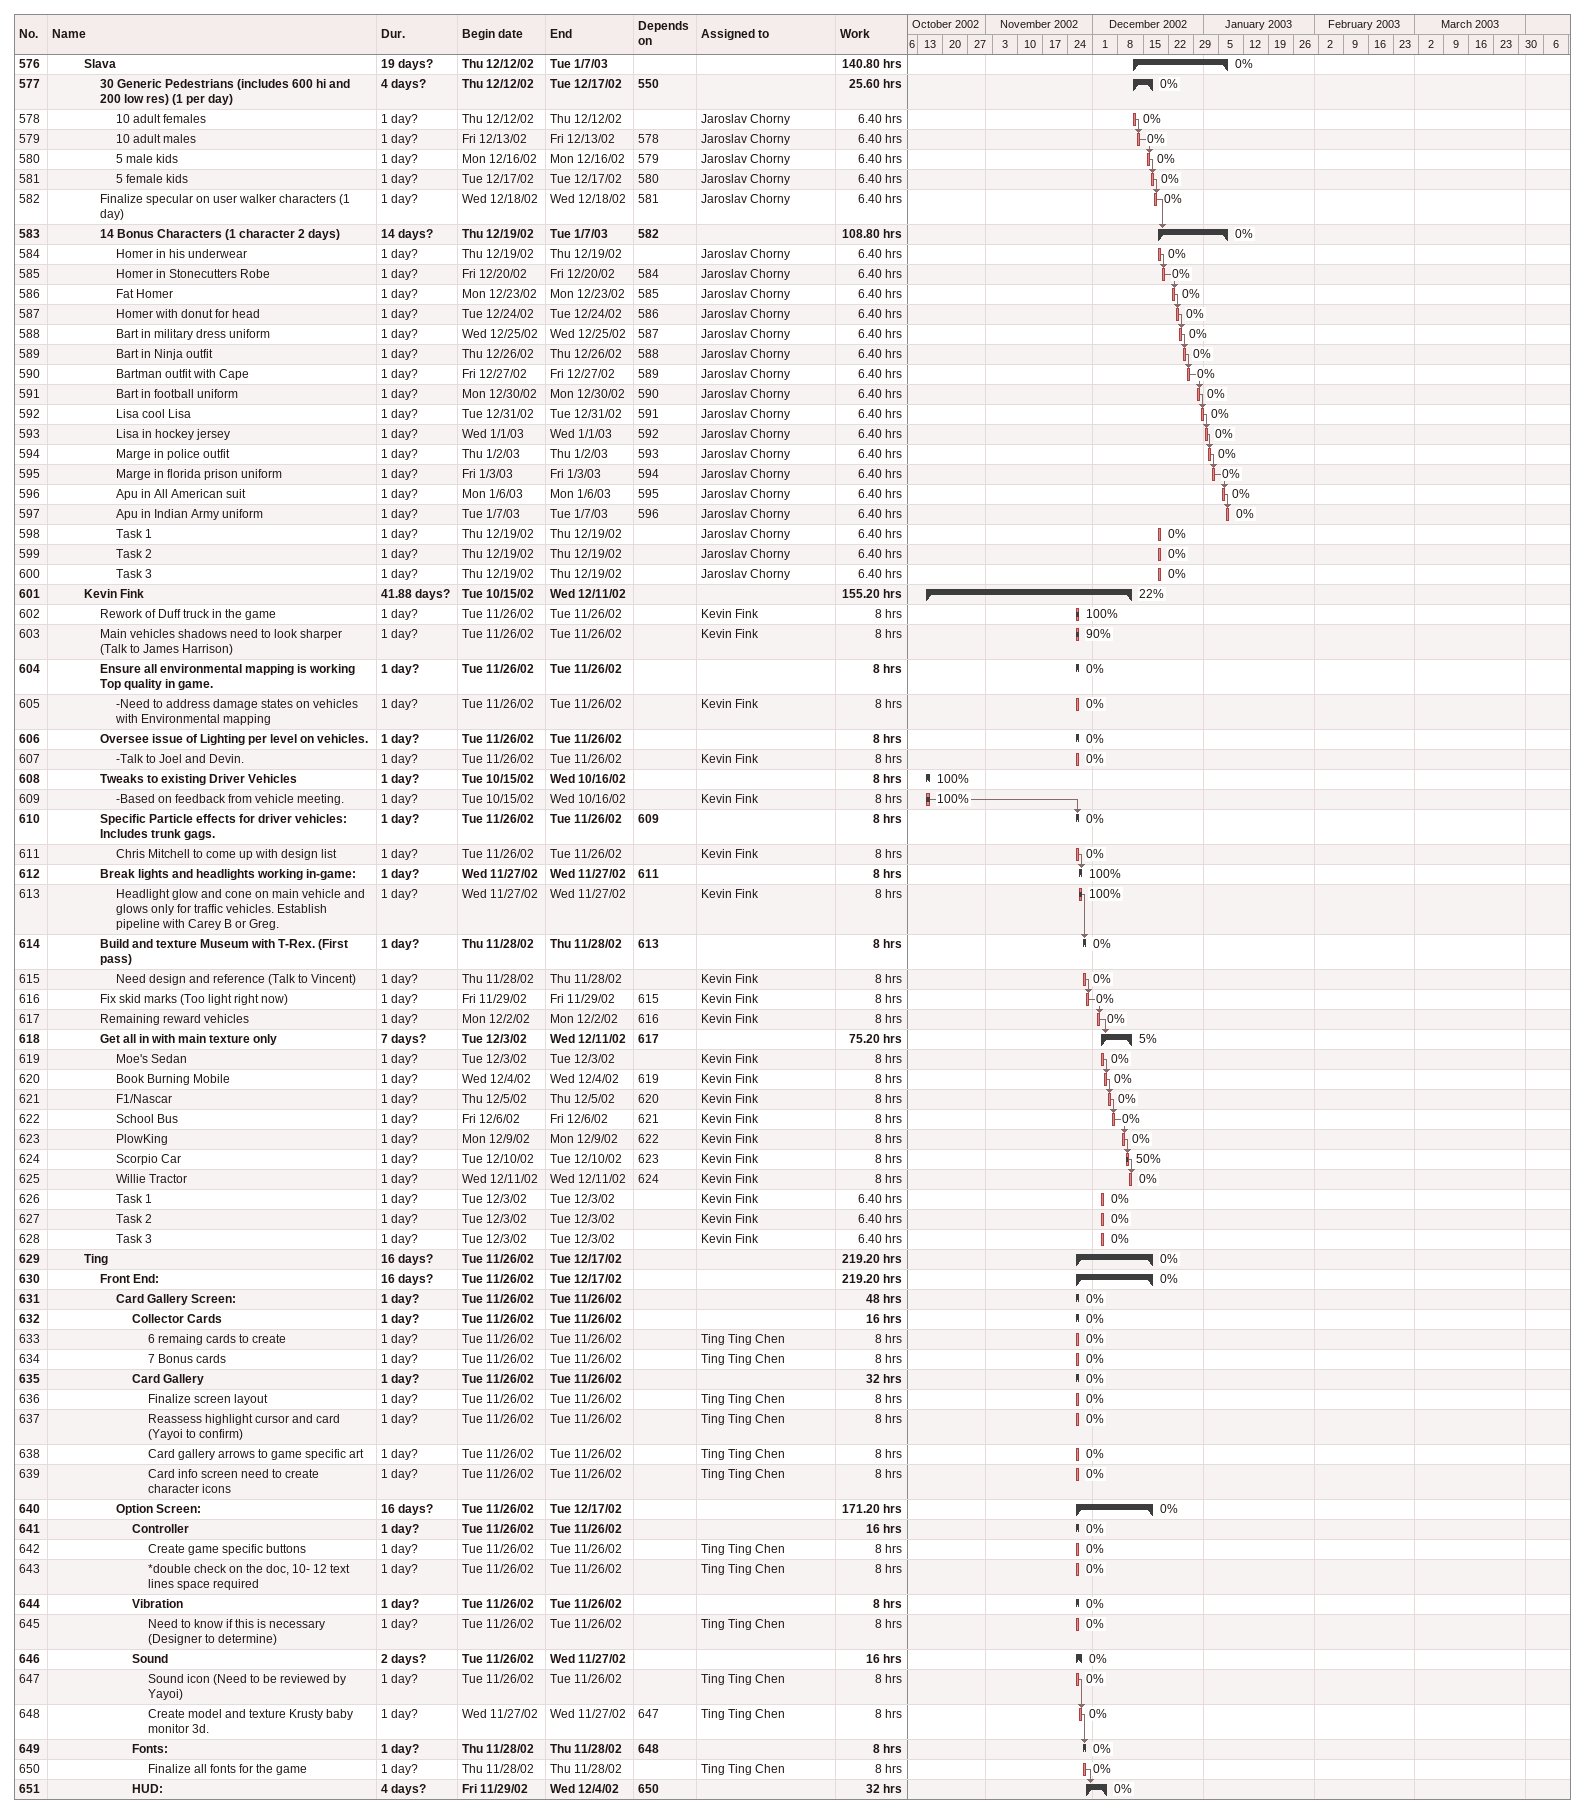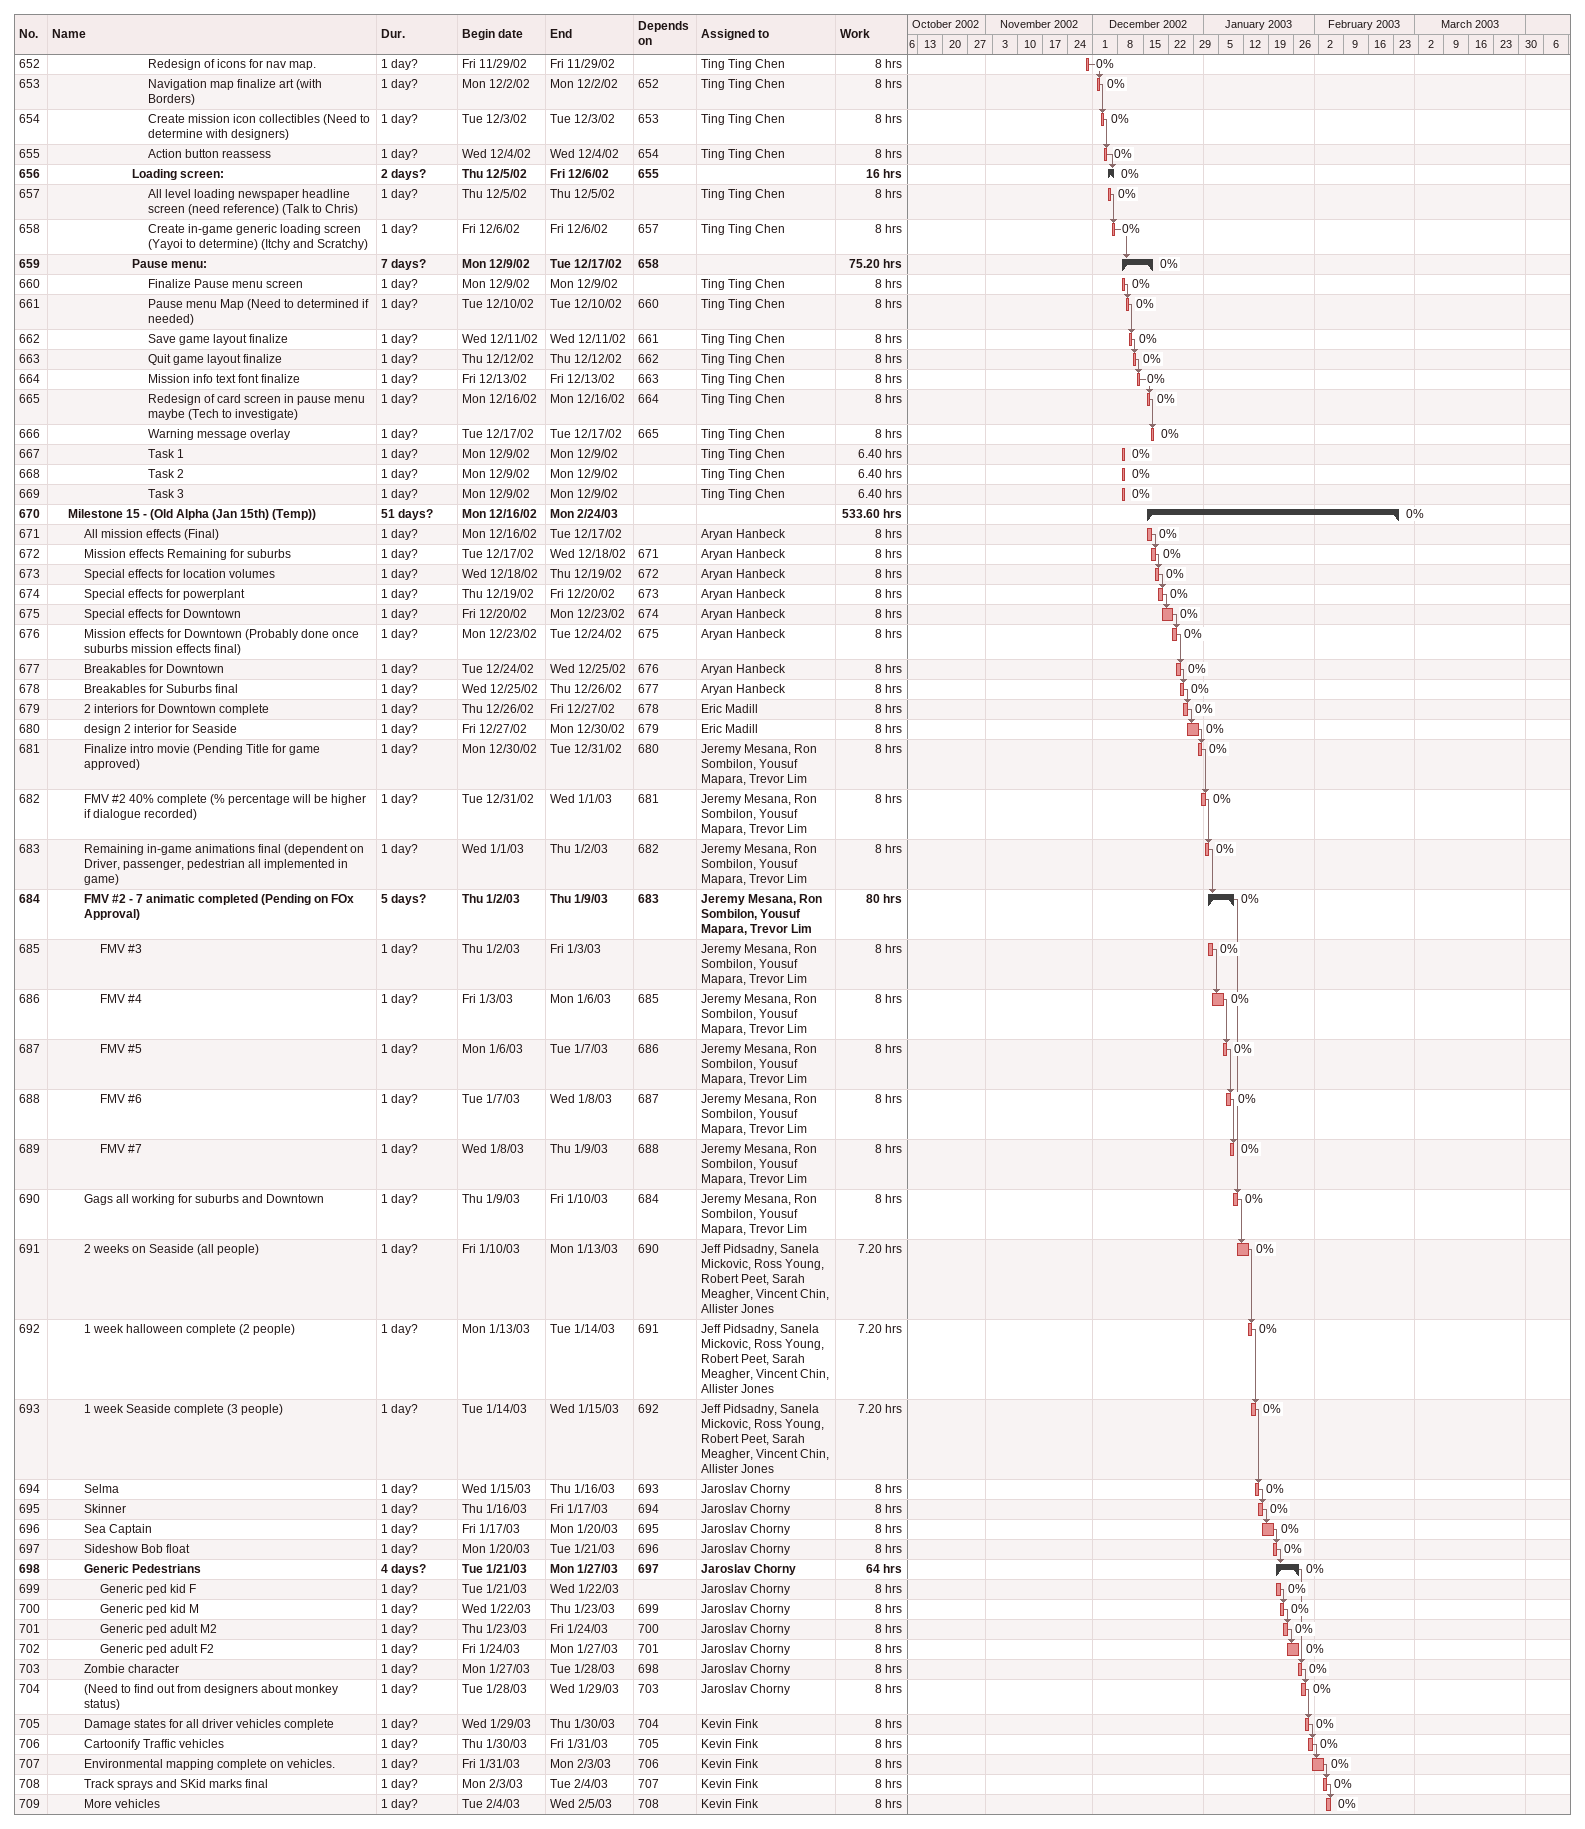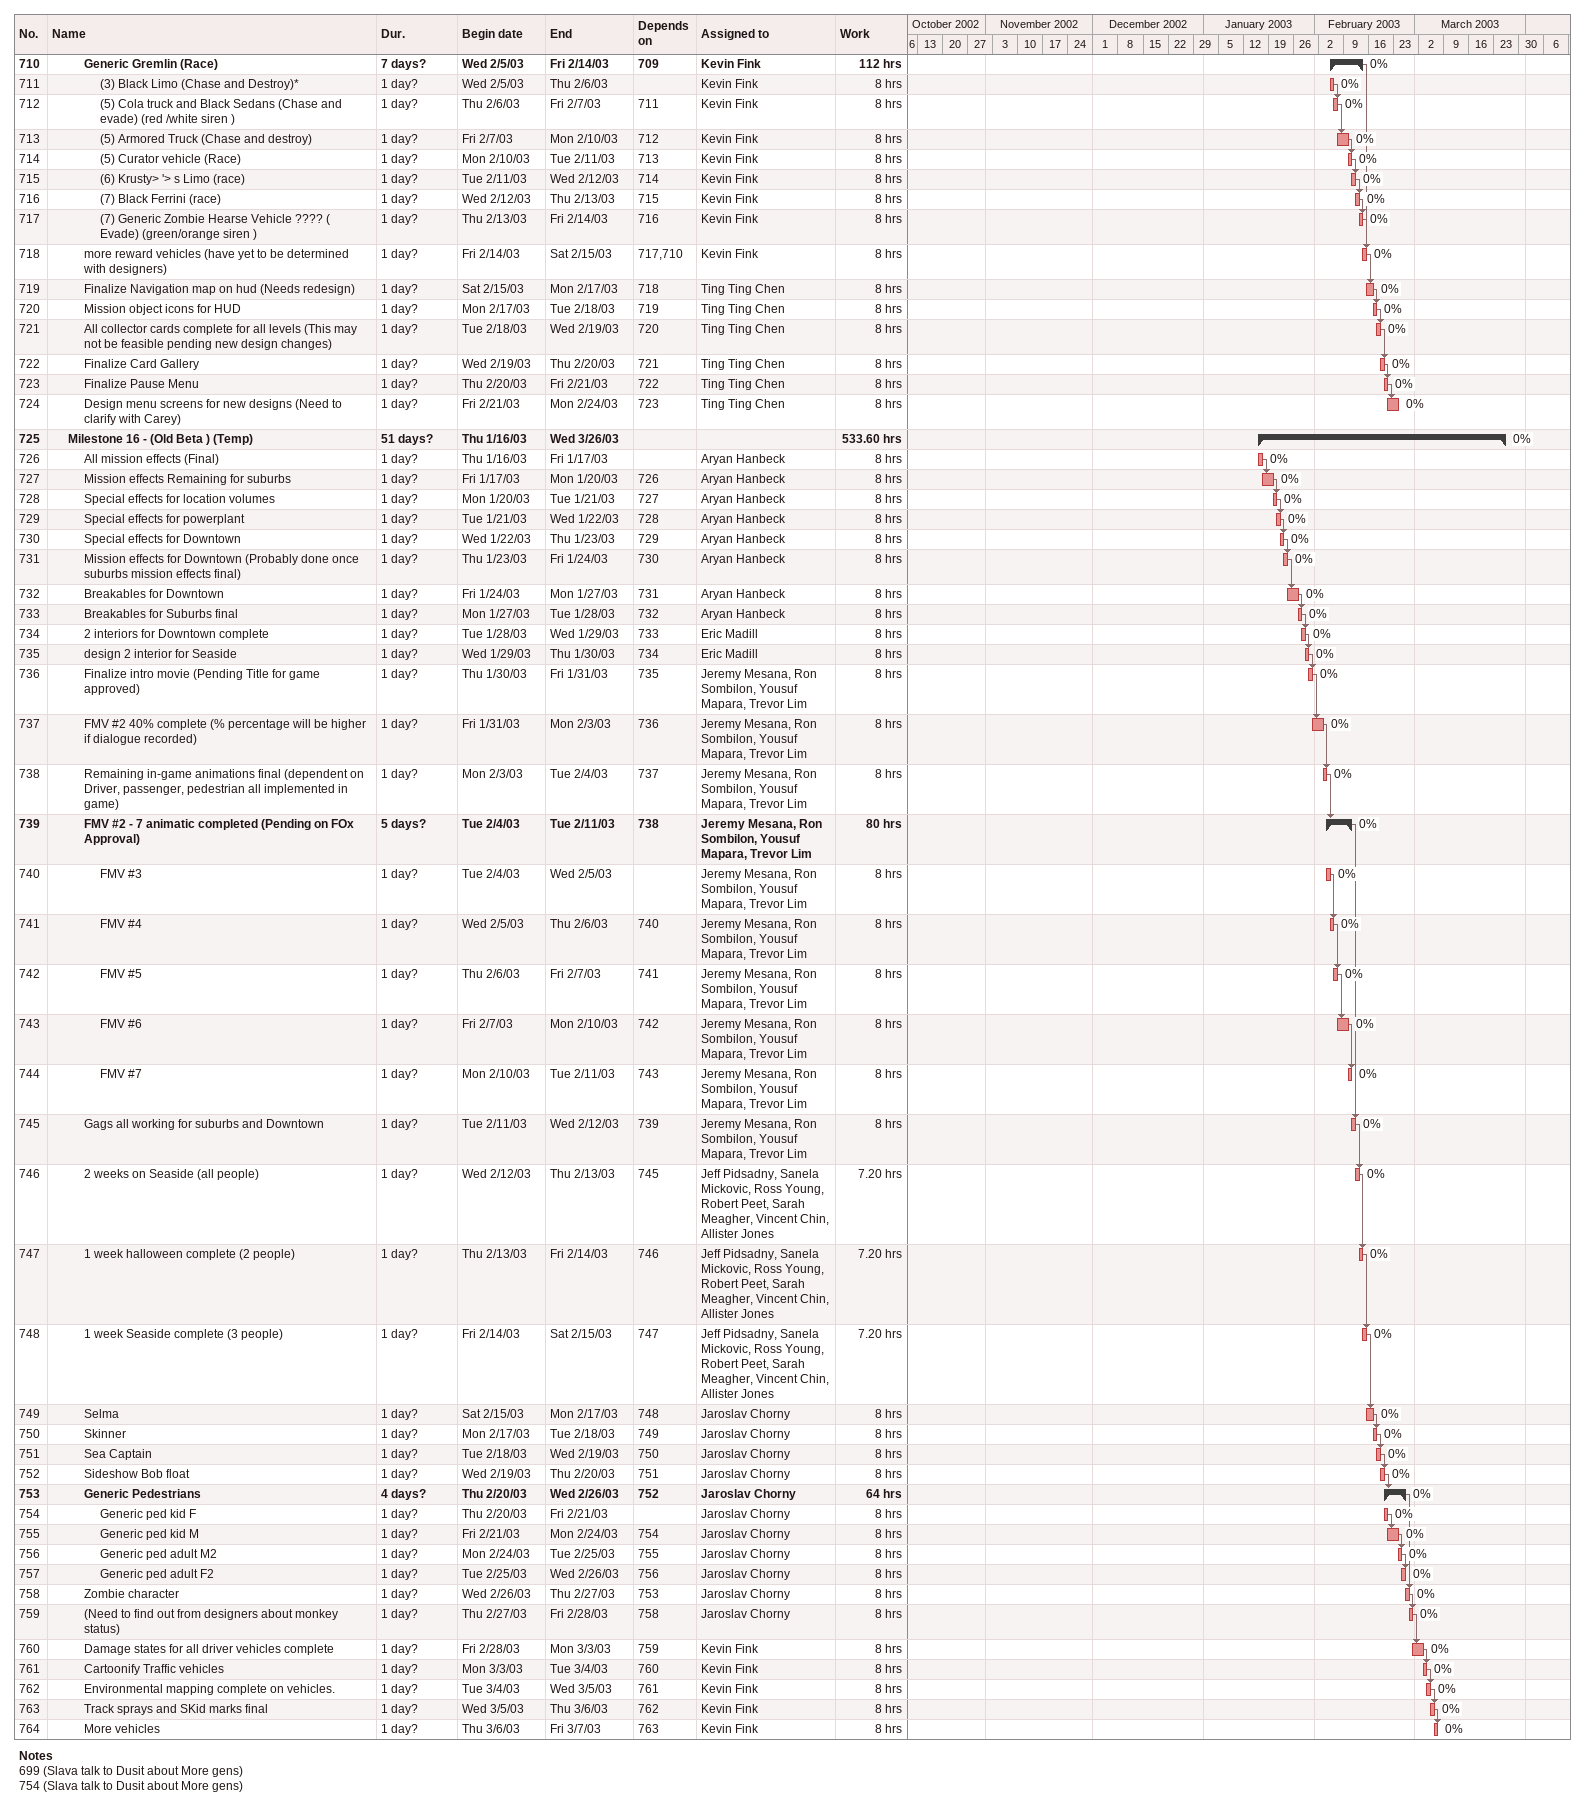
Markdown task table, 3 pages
| ID | Level | Task | Duration | Start | Finish | Predecessors | Resources | % complete | Work (h) |
|---|---|---|---|---|---|---|---|---|---|
| 576 | 3 | **Slava** | 19d? | 2002-12-12 | 2003-01-07 |  |  | 0 | 140.80 |
| 577 | 4 | **30 Generic Pedestrians (includes 600 hi and 200 low res) (1 per day)** | 4d? | 2002-12-12 | 2002-12-17 | 550 |  | 0 | 25.60 |
| 578 | 5 | 10 adult females | 1d? | 2002-12-12 | 2002-12-12 |  | Jaroslav Chorny | 0 | 6.40 |
| 579 | 5 | 10 adult males | 1d? | 2002-12-13 | 2002-12-13 | 578 | Jaroslav Chorny | 0 | 6.40 |
| 580 | 5 | 5 male kids | 1d? | 2002-12-16 | 2002-12-16 | 579 | Jaroslav Chorny | 0 | 6.40 |
| 581 | 5 | 5 female kids | 1d? | 2002-12-17 | 2002-12-17 | 580 | Jaroslav Chorny | 0 | 6.40 |
| 582 | 4 | Finalize specular on user walker characters (1 day) | 1d? | 2002-12-18 | 2002-12-18 | 581 | Jaroslav Chorny | 0 | 6.40 |
| 583 | 4 | **14 Bonus Characters (1 character 2 days)** | 14d? | 2002-12-19 | 2003-01-07 | 582 |  | 0 | 108.80 |
| 584 | 5 | Homer in his underwear | 1d? | 2002-12-19 | 2002-12-19 |  | Jaroslav Chorny | 0 | 6.40 |
| 585 | 5 | Homer in Stonecutters Robe | 1d? | 2002-12-20 | 2002-12-20 | 584 | Jaroslav Chorny | 0 | 6.40 |
| 586 | 5 | Fat Homer | 1d? | 2002-12-23 | 2002-12-23 | 585 | Jaroslav Chorny | 0 | 6.40 |
| 587 | 5 | Homer with donut for head | 1d? | 2002-12-24 | 2002-12-24 | 586 | Jaroslav Chorny | 0 | 6.40 |
| 588 | 5 | Bart in military dress uniform | 1d? | 2002-12-25 | 2002-12-25 | 587 | Jaroslav Chorny | 0 | 6.40 |
| 589 | 5 | Bart in Ninja outfit | 1d? | 2002-12-26 | 2002-12-26 | 588 | Jaroslav Chorny | 0 | 6.40 |
| 590 | 5 | Bartman outfit with Cape | 1d? | 2002-12-27 | 2002-12-27 | 589 | Jaroslav Chorny | 0 | 6.40 |
| 591 | 5 | Bart in football uniform | 1d? | 2002-12-30 | 2002-12-30 | 590 | Jaroslav Chorny | 0 | 6.40 |
| 592 | 5 | Lisa cool Lisa | 1d? | 2002-12-31 | 2002-12-31 | 591 | Jaroslav Chorny | 0 | 6.40 |
| 593 | 5 | Lisa in hockey jersey | 1d? | 2003-01-01 | 2003-01-01 | 592 | Jaroslav Chorny | 0 | 6.40 |
| 594 | 5 | Marge in police outfit | 1d? | 2003-01-02 | 2003-01-02 | 593 | Jaroslav Chorny | 0 | 6.40 |
| 595 | 5 | Marge in florida prison uniform | 1d? | 2003-01-03 | 2003-01-03 | 594 | Jaroslav Chorny | 0 | 6.40 |
| 596 | 5 | Apu in All American suit | 1d? | 2003-01-06 | 2003-01-06 | 595 | Jaroslav Chorny | 0 | 6.40 |
| 597 | 5 | Apu in Indian Army uniform | 1d? | 2003-01-07 | 2003-01-07 | 596 | Jaroslav Chorny | 0 | 6.40 |
| 598 | 5 | Task 1 | 1d? | 2002-12-19 | 2002-12-19 |  | Jaroslav Chorny | 0 | 6.40 |
| 599 | 5 | Task 2 | 1d? | 2002-12-19 | 2002-12-19 |  | Jaroslav Chorny | 0 | 6.40 |
| 600 | 5 | Task 3 | 1d? | 2002-12-19 | 2002-12-19 |  | Jaroslav Chorny | 0 | 6.40 |
| 601 | 3 | **Kevin Fink** | 41.88d? | 2002-10-15 | 2002-12-11 |  |  | 22 | 155.20 |
| 602 | 4 | Rework of Duff truck in the game | 1d? | 2002-11-26 | 2002-11-26 |  | Kevin Fink | 100 | 8 |
| 603 | 4 | Main vehicles shadows need to look sharper (Talk to James Harrison) | 1d? | 2002-11-26 | 2002-11-26 |  | Kevin Fink | 90 | 8 |
| 604 | 4 | **Ensure all environmental mapping is working Top quality in game.** | 1d? | 2002-11-26 | 2002-11-26 |  |  | 0 | 8 |
| 605 | 5 | -Need to address damage states on vehicles with Environmental mapping | 1d? | 2002-11-26 | 2002-11-26 |  | Kevin Fink | 0 | 8 |
| 606 | 4 | **Oversee issue of Lighting per level on vehicles.** | 1d? | 2002-11-26 | 2002-11-26 |  |  | 0 | 8 |
| 607 | 5 | -Talk to Joel and Devin. | 1d? | 2002-11-26 | 2002-11-26 |  | Kevin Fink | 0 | 8 |
| 608 | 4 | **Tweaks to existing Driver Vehicles** | 1d? | 2002-10-15 | 2002-10-16 |  |  | 100 | 8 |
| 609 | 5 | -Based on feedback from vehicle meeting. | 1d? | 2002-10-15 | 2002-10-16 |  | Kevin Fink | 100 | 8 |
| 610 | 4 | **Specific Particle effects for driver vehicles: Includes trunk gags.** | 1d? | 2002-11-26 | 2002-11-26 | 609 |  | 0 | 8 |
| 611 | 5 | Chris Mitchell to come up with design list | 1d? | 2002-11-26 | 2002-11-26 |  | Kevin Fink | 0 | 8 |
| 612 | 4 | **Break lights and headlights working in-game:** | 1d? | 2002-11-27 | 2002-11-27 | 611 |  | 100 | 8 |
| 613 | 5 | Headlight glow and cone on main vehicle and glows only for traffic vehicles. Establish pipeline with Carey B or Greg. | 1d? | 2002-11-27 | 2002-11-27 |  | Kevin Fink | 100 | 8 |
| 614 | 4 | **Build and texture Museum with T-Rex. (First pass)** | 1d? | 2002-11-28 | 2002-11-28 | 613 |  | 0 | 8 |
| 615 | 5 | Need design and reference (Talk to Vincent) | 1d? | 2002-11-28 | 2002-11-28 |  | Kevin Fink | 0 | 8 |
| 616 | 4 | Fix skid marks (Too light right now) | 1d? | 2002-11-29 | 2002-11-29 | 615 | Kevin Fink | 0 | 8 |
| 617 | 4 | Remaining reward vehicles | 1d? | 2002-12-02 | 2002-12-02 | 616 | Kevin Fink | 0 | 8 |
| 618 | 4 | **Get all in with main texture only** | 7d? | 2002-12-03 | 2002-12-11 | 617 |  | 5 | 75.20 |
| 619 | 5 | Moe's Sedan | 1d? | 2002-12-03 | 2002-12-03 |  | Kevin Fink | 0 | 8 |
| 620 | 5 | Book Burning Mobile | 1d? | 2002-12-04 | 2002-12-04 | 619 | Kevin Fink | 0 | 8 |
| 621 | 5 | F1/Nascar | 1d? | 2002-12-05 | 2002-12-05 | 620 | Kevin Fink | 0 | 8 |
| 622 | 5 | School Bus | 1d? | 2002-12-06 | 2002-12-06 | 621 | Kevin Fink | 0 | 8 |
| 623 | 5 | PlowKing | 1d? | 2002-12-09 | 2002-12-09 | 622 | Kevin Fink | 0 | 8 |
| 624 | 5 | Scorpio Car | 1d? | 2002-12-10 | 2002-12-10 | 623 | Kevin Fink | 50 | 8 |
| 625 | 5 | Willie Tractor | 1d? | 2002-12-11 | 2002-12-11 | 624 | Kevin Fink | 0 | 8 |
| 626 | 5 | Task 1 | 1d? | 2002-12-03 | 2002-12-03 |  | Kevin Fink | 0 | 6.40 |
| 627 | 5 | Task 2 | 1d? | 2002-12-03 | 2002-12-03 |  | Kevin Fink | 0 | 6.40 |
| 628 | 5 | Task 3 | 1d? | 2002-12-03 | 2002-12-03 |  | Kevin Fink | 0 | 6.40 |
| 629 | 3 | **Ting** | 16d? | 2002-11-26 | 2002-12-17 |  |  | 0 | 219.20 |
| 630 | 4 | **Front End:** | 16d? | 2002-11-26 | 2002-12-17 |  |  | 0 | 219.20 |
| 631 | 5 | **Card Gallery Screen:** | 1d? | 2002-11-26 | 2002-11-26 |  |  | 0 | 48 |
| 632 | 6 | **Collector Cards** | 1d? | 2002-11-26 | 2002-11-26 |  |  | 0 | 16 |
| 633 | 7 | 6 remaing cards to create | 1d? | 2002-11-26 | 2002-11-26 |  | Ting Ting Chen | 0 | 8 |
| 634 | 7 | 7 Bonus cards | 1d? | 2002-11-26 | 2002-11-26 |  | Ting Ting Chen | 0 | 8 |
| 635 | 6 | **Card Gallery** | 1d? | 2002-11-26 | 2002-11-26 |  |  | 0 | 32 |
| 636 | 7 | Finalize screen layout | 1d? | 2002-11-26 | 2002-11-26 |  | Ting Ting Chen | 0 | 8 |
| 637 | 7 | Reassess highlight cursor and card (Yayoi to confirm) | 1d? | 2002-11-26 | 2002-11-26 |  | Ting Ting Chen | 0 | 8 |
| 638 | 7 | Card gallery arrows to game specific art | 1d? | 2002-11-26 | 2002-11-26 |  | Ting Ting Chen | 0 | 8 |
| 639 | 7 | Card info screen need to create character icons | 1d? | 2002-11-26 | 2002-11-26 |  | Ting Ting Chen | 0 | 8 |
| 640 | 5 | **Option Screen:** | 16d? | 2002-11-26 | 2002-12-17 |  |  | 0 | 171.20 |
| 641 | 6 | **Controller** | 1d? | 2002-11-26 | 2002-11-26 |  |  | 0 | 16 |
| 642 | 7 | Create game specific buttons | 1d? | 2002-11-26 | 2002-11-26 |  | Ting Ting Chen | 0 | 8 |
| 643 | 7 | *double check on the doc, 10- 12 text lines space required | 1d? | 2002-11-26 | 2002-11-26 |  | Ting Ting Chen | 0 | 8 |
| 644 | 6 | **Vibration** | 1d? | 2002-11-26 | 2002-11-26 |  |  | 0 | 8 |
| 645 | 7 | Need to know if this is necessary (Designer to determine) | 1d? | 2002-11-26 | 2002-11-26 |  | Ting Ting Chen | 0 | 8 |
| 646 | 6 | **Sound** | 2d? | 2002-11-26 | 2002-11-27 |  |  | 0 | 16 |
| 647 | 7 | Sound icon (Need to be reviewed by Yayoi) | 1d? | 2002-11-26 | 2002-11-26 |  | Ting Ting Chen | 0 | 8 |
| 648 | 7 | Create model and texture Krusty baby monitor 3d. | 1d? | 2002-11-27 | 2002-11-27 | 647 | Ting Ting Chen | 0 | 8 |
| 649 | 6 | **Fonts:** | 1d? | 2002-11-28 | 2002-11-28 | 648 |  | 0 | 8 |
| 650 | 7 | Finalize all fonts for the game | 1d? | 2002-11-28 | 2002-11-28 |  | Ting Ting Chen | 0 | 8 |
| 651 | 6 | **HUD:** | 4d? | 2002-11-29 | 2002-12-04 | 650 |  | 0 | 32 |
| 652 | 7 | Redesign of icons for nav map. | 1d? | 2002-11-29 | 2002-11-29 |  | Ting Ting Chen | 0 | 8 |
| 653 | 7 | Navigation map finalize art (with Borders) | 1d? | 2002-12-02 | 2002-12-02 | 652 | Ting Ting Chen | 0 | 8 |
| 654 | 7 | Create mission icon collectibles (Need to determine with designers) | 1d? | 2002-12-03 | 2002-12-03 | 653 | Ting Ting Chen | 0 | 8 |
| 655 | 7 | Action button reassess | 1d? | 2002-12-04 | 2002-12-04 | 654 | Ting Ting Chen | 0 | 8 |
| 656 | 6 | **Loading screen:** | 2d? | 2002-12-05 | 2002-12-06 | 655 |  | 0 | 16 |
| 657 | 7 | All level loading newspaper headline screen (need reference) (Talk to Chris) | 1d? | 2002-12-05 | 2002-12-05 |  | Ting Ting Chen | 0 | 8 |
| 658 | 7 | Create in-game generic loading screen (Yayoi to determine) (Itchy and Scratchy) | 1d? | 2002-12-06 | 2002-12-06 | 657 | Ting Ting Chen | 0 | 8 |
| 659 | 6 | **Pause menu:** | 7d? | 2002-12-09 | 2002-12-17 | 658 |  | 0 | 75.20 |
| 660 | 7 | Finalize Pause menu screen | 1d? | 2002-12-09 | 2002-12-09 |  | Ting Ting Chen | 0 | 8 |
| 661 | 7 | Pause menu Map (Need to determined if needed) | 1d? | 2002-12-10 | 2002-12-10 | 660 | Ting Ting Chen | 0 | 8 |
| 662 | 7 | Save game layout finalize | 1d? | 2002-12-11 | 2002-12-11 | 661 | Ting Ting Chen | 0 | 8 |
| 663 | 7 | Quit game layout finalize | 1d? | 2002-12-12 | 2002-12-12 | 662 | Ting Ting Chen | 0 | 8 |
| 664 | 7 | Mission info text font finalize | 1d? | 2002-12-13 | 2002-12-13 | 663 | Ting Ting Chen | 0 | 8 |
| 665 | 7 | Redesign of card screen in pause menu maybe (Tech to investigate) | 1d? | 2002-12-16 | 2002-12-16 | 664 | Ting Ting Chen | 0 | 8 |
| 666 | 7 | Warning message overlay | 1d? | 2002-12-17 | 2002-12-17 | 665 | Ting Ting Chen | 0 | 8 |
| 667 | 7 | Task 1 | 1d? | 2002-12-09 | 2002-12-09 |  | Ting Ting Chen | 0 | 6.40 |
| 668 | 7 | Task 2 | 1d? | 2002-12-09 | 2002-12-09 |  | Ting Ting Chen | 0 | 6.40 |
| 669 | 7 | Task 3 | 1d? | 2002-12-09 | 2002-12-09 |  | Ting Ting Chen | 0 | 6.40 |
| 670 | 2 | **Milestone 15 - (Old Alpha (Jan 15th) (Temp))** | 51d? | 2002-12-16 | 2003-02-24 |  |  | 0 | 533.60 |
| 671 | 3 | All mission effects (Final) | 1d? | 2002-12-16 | 2002-12-17 |  | Aryan Hanbeck | 0 | 8 |
| 672 | 3 | Mission effects Remaining for suburbs | 1d? | 2002-12-17 | 2002-12-18 | 671 | Aryan Hanbeck | 0 | 8 |
| 673 | 3 | Special effects for location volumes | 1d? | 2002-12-18 | 2002-12-19 | 672 | Aryan Hanbeck | 0 | 8 |
| 674 | 3 | Special effects for powerplant | 1d? | 2002-12-19 | 2002-12-20 | 673 | Aryan Hanbeck | 0 | 8 |
| 675 | 3 | Special effects for Downtown | 1d? | 2002-12-20 | 2002-12-23 | 674 | Aryan Hanbeck | 0 | 8 |
| 676 | 3 | Mission effects for Downtown (Probably done once suburbs mission effects final) | 1d? | 2002-12-23 | 2002-12-24 | 675 | Aryan Hanbeck | 0 | 8 |
| 677 | 3 | Breakables for Downtown | 1d? | 2002-12-24 | 2002-12-25 | 676 | Aryan Hanbeck | 0 | 8 |
| 678 | 3 | Breakables for Suburbs final | 1d? | 2002-12-25 | 2002-12-26 | 677 | Aryan Hanbeck | 0 | 8 |
| 679 | 3 | 2 interiors for Downtown complete | 1d? | 2002-12-26 | 2002-12-27 | 678 | Eric Madill | 0 | 8 |
| 680 | 3 | design 2 interior for Seaside | 1d? | 2002-12-27 | 2002-12-30 | 679 | Eric Madill | 0 | 8 |
| 681 | 3 | Finalize intro movie (Pending Title for game approved) | 1d? | 2002-12-30 | 2002-12-31 | 680 | Jeremy Mesana, Ron Sombilon, Yousuf Mapara, Trevor Lim | 0 | 8 |
| 682 | 3 | FMV #2 40% complete (% percentage will be higher if dialogue recorded) | 1d? | 2002-12-31 | 2003-01-01 | 681 | Jeremy Mesana, Ron Sombilon, Yousuf Mapara, Trevor Lim | 0 | 8 |
| 683 | 3 | Remaining in-game animations final (dependent on Driver, passenger, pedestrian all implemented in game) | 1d? | 2003-01-01 | 2003-01-02 | 682 | Jeremy Mesana, Ron Sombilon, Yousuf Mapara, Trevor Lim | 0 | 8 |
| 684 | 3 | **FMV #2 - 7 animatic completed (Pending on FOx Approval)** | 5d? | 2003-01-02 | 2003-01-09 | 683 | Jeremy Mesana, Ron Sombilon, Yousuf Mapara, Trevor Lim | 0 | 80 |
| 685 | 4 | FMV #3 | 1d? | 2003-01-02 | 2003-01-03 |  | Jeremy Mesana, Ron Sombilon, Yousuf Mapara, Trevor Lim | 0 | 8 |
| 686 | 4 | FMV #4 | 1d? | 2003-01-03 | 2003-01-06 | 685 | Jeremy Mesana, Ron Sombilon, Yousuf Mapara, Trevor Lim | 0 | 8 |
| 687 | 4 | FMV #5 | 1d? | 2003-01-06 | 2003-01-07 | 686 | Jeremy Mesana, Ron Sombilon, Yousuf Mapara, Trevor Lim | 0 | 8 |
| 688 | 4 | FMV #6 | 1d? | 2003-01-07 | 2003-01-08 | 687 | Jeremy Mesana, Ron Sombilon, Yousuf Mapara, Trevor Lim | 0 | 8 |
| 689 | 4 | FMV #7 | 1d? | 2003-01-08 | 2003-01-09 | 688 | Jeremy Mesana, Ron Sombilon, Yousuf Mapara, Trevor Lim | 0 | 8 |
| 690 | 3 | Gags all working for suburbs and Downtown | 1d? | 2003-01-09 | 2003-01-10 | 684 | Jeremy Mesana, Ron Sombilon, Yousuf Mapara, Trevor Lim | 0 | 8 |
| 691 | 3 | 2 weeks on Seaside (all people) | 1d? | 2003-01-10 | 2003-01-13 | 690 | Jeff Pidsadny, Sanela Mickovic, Ross Young, Robert Peet, Sarah Meagher, Vincent Chin, Allister Jones | 0 | 7.20 |
| 692 | 3 | 1 week halloween complete (2 people) | 1d? | 2003-01-13 | 2003-01-14 | 691 | Jeff Pidsadny, Sanela Mickovic, Ross Young, Robert Peet, Sarah Meagher, Vincent Chin, Allister Jones | 0 | 7.20 |
| 693 | 3 | 1 week Seaside complete (3 people) | 1d? | 2003-01-14 | 2003-01-15 | 692 | Jeff Pidsadny, Sanela Mickovic, Ross Young, Robert Peet, Sarah Meagher, Vincent Chin, Allister Jones | 0 | 7.20 |
| 694 | 3 | Selma | 1d? | 2003-01-15 | 2003-01-16 | 693 | Jaroslav Chorny | 0 | 8 |
| 695 | 3 | Skinner | 1d? | 2003-01-16 | 2003-01-17 | 694 | Jaroslav Chorny | 0 | 8 |
| 696 | 3 | Sea Captain | 1d? | 2003-01-17 | 2003-01-20 | 695 | Jaroslav Chorny | 0 | 8 |
| 697 | 3 | Sideshow Bob float | 1d? | 2003-01-20 | 2003-01-21 | 696 | Jaroslav Chorny | 0 | 8 |
| 698 | 3 | **Generic Pedestrians** | 4d? | 2003-01-21 | 2003-01-27 | 697 | Jaroslav Chorny | 0 | 64 |
| 699 | 4 | Generic ped kid F | 1d? | 2003-01-21 | 2003-01-22 |  | Jaroslav Chorny | 0 | 8 |
| 700 | 4 | Generic ped kid M | 1d? | 2003-01-22 | 2003-01-23 | 699 | Jaroslav Chorny | 0 | 8 |
| 701 | 4 | Generic ped adult M2 | 1d? | 2003-01-23 | 2003-01-24 | 700 | Jaroslav Chorny | 0 | 8 |
| 702 | 4 | Generic ped adult F2 | 1d? | 2003-01-24 | 2003-01-27 | 701 | Jaroslav Chorny | 0 | 8 |
| 703 | 3 | Zombie character | 1d? | 2003-01-27 | 2003-01-28 | 698 | Jaroslav Chorny | 0 | 8 |
| 704 | 3 | (Need to find out from designers about monkey status) | 1d? | 2003-01-28 | 2003-01-29 | 703 | Jaroslav Chorny | 0 | 8 |
| 705 | 3 | Damage states for all driver vehicles complete | 1d? | 2003-01-29 | 2003-01-30 | 704 | Kevin Fink | 0 | 8 |
| 706 | 3 | Cartoonify Traffic vehicles | 1d? | 2003-01-30 | 2003-01-31 | 705 | Kevin Fink | 0 | 8 |
| 707 | 3 | Environmental mapping complete on vehicles. | 1d? | 2003-01-31 | 2003-02-03 | 706 | Kevin Fink | 0 | 8 |
| 708 | 3 | Track sprays and SKid marks final | 1d? | 2003-02-03 | 2003-02-04 | 707 | Kevin Fink | 0 | 8 |
| 709 | 3 | More vehicles | 1d? | 2003-02-04 | 2003-02-05 | 708 | Kevin Fink | 0 | 8 |
| 710 | 3 | **Generic Gremlin (Race)** | 7d? | 2003-02-05 | 2003-02-14 | 709 | Kevin Fink | 0 | 112 |
| 711 | 4 | (3) Black Limo (Chase and Destroy)* | 1d? | 2003-02-05 | 2003-02-06 |  | Kevin Fink | 0 | 8 |
| 712 | 4 | (5) Cola truck and Black Sedans (Chase and evade) (red /white siren ) | 1d? | 2003-02-06 | 2003-02-07 | 711 | Kevin Fink | 0 | 8 |
| 713 | 4 | (5) Armored Truck (Chase and destroy) | 1d? | 2003-02-07 | 2003-02-10 | 712 | Kevin Fink | 0 | 8 |
| 714 | 4 | (5) Curator vehicle (Race) | 1d? | 2003-02-10 | 2003-02-11 | 713 | Kevin Fink | 0 | 8 |
| 715 | 4 | (6) Krusty> '> s Limo (race) | 1d? | 2003-02-11 | 2003-02-12 | 714 | Kevin Fink | 0 | 8 |
| 716 | 4 | (7) Black Ferrini (race) | 1d? | 2003-02-12 | 2003-02-13 | 715 | Kevin Fink | 0 | 8 |
| 717 | 4 | (7) Generic Zombie Hearse Vehicle ???? ( Evade) (green/orange siren ) | 1d? | 2003-02-13 | 2003-02-14 | 716 | Kevin Fink | 0 | 8 |
| 718 | 3 | more reward vehicles (have yet to be determined with designers) | 1d? | 2003-02-14 | 2003-02-15 | 717, 710 | Kevin Fink | 0 | 8 |
| 719 | 3 | Finalize Navigation map on hud (Needs redesign) | 1d? | 2003-02-15 | 2003-02-17 | 718 | Ting Ting Chen | 0 | 8 |
| 720 | 3 | Mission object icons for HUD | 1d? | 2003-02-17 | 2003-02-18 | 719 | Ting Ting Chen | 0 | 8 |
| 721 | 3 | All collector cards complete for all levels (This may not be feasible pending new design changes) | 1d? | 2003-02-18 | 2003-02-19 | 720 | Ting Ting Chen | 0 | 8 |
| 722 | 3 | Finalize Card Gallery | 1d? | 2003-02-19 | 2003-02-20 | 721 | Ting Ting Chen | 0 | 8 |
| 723 | 3 | Finalize Pause Menu | 1d? | 2003-02-20 | 2003-02-21 | 722 | Ting Ting Chen | 0 | 8 |
| 724 | 3 | Design menu screens for new designs (Need to clarify with Carey) | 1d? | 2003-02-21 | 2003-02-24 | 723 | Ting Ting Chen | 0 | 8 |
| 725 | 2 | **Milestone 16 - (Old Beta ) (Temp)** | 51d? | 2003-01-16 | 2003-03-26 |  |  | 0 | 533.60 |
| 726 | 3 | All mission effects (Final) | 1d? | 2003-01-16 | 2003-01-17 |  | Aryan Hanbeck | 0 | 8 |
| 727 | 3 | Mission effects Remaining for suburbs | 1d? | 2003-01-17 | 2003-01-20 | 726 | Aryan Hanbeck | 0 | 8 |
| 728 | 3 | Special effects for location volumes | 1d? | 2003-01-20 | 2003-01-21 | 727 | Aryan Hanbeck | 0 | 8 |
| 729 | 3 | Special effects for powerplant | 1d? | 2003-01-21 | 2003-01-22 | 728 | Aryan Hanbeck | 0 | 8 |
| 730 | 3 | Special effects for Downtown | 1d? | 2003-01-22 | 2003-01-23 | 729 | Aryan Hanbeck | 0 | 8 |
| 731 | 3 | Mission effects for Downtown (Probably done once suburbs mission effects final) | 1d? | 2003-01-23 | 2003-01-24 | 730 | Aryan Hanbeck | 0 | 8 |
| 732 | 3 | Breakables for Downtown | 1d? | 2003-01-24 | 2003-01-27 | 731 | Aryan Hanbeck | 0 | 8 |
| 733 | 3 | Breakables for Suburbs final | 1d? | 2003-01-27 | 2003-01-28 | 732 | Aryan Hanbeck | 0 | 8 |
| 734 | 3 | 2 interiors for Downtown complete | 1d? | 2003-01-28 | 2003-01-29 | 733 | Eric Madill | 0 | 8 |
| 735 | 3 | design 2 interior for Seaside | 1d? | 2003-01-29 | 2003-01-30 | 734 | Eric Madill | 0 | 8 |
| 736 | 3 | Finalize intro movie (Pending Title for game approved) | 1d? | 2003-01-30 | 2003-01-31 | 735 | Jeremy Mesana, Ron Sombilon, Yousuf Mapara, Trevor Lim | 0 | 8 |
| 737 | 3 | FMV #2 40% complete (% percentage will be higher if dialogue recorded) | 1d? | 2003-01-31 | 2003-02-03 | 736 | Jeremy Mesana, Ron Sombilon, Yousuf Mapara, Trevor Lim | 0 | 8 |
| 738 | 3 | Remaining in-game animations final (dependent on Driver, passenger, pedestrian all implemented in game) | 1d? | 2003-02-03 | 2003-02-04 | 737 | Jeremy Mesana, Ron Sombilon, Yousuf Mapara, Trevor Lim | 0 | 8 |
| 739 | 3 | **FMV #2 - 7 animatic completed (Pending on FOx Approval)** | 5d? | 2003-02-04 | 2003-02-11 | 738 | Jeremy Mesana, Ron Sombilon, Yousuf Mapara, Trevor Lim | 0 | 80 |
| 740 | 4 | FMV #3 | 1d? | 2003-02-04 | 2003-02-05 |  | Jeremy Mesana, Ron Sombilon, Yousuf Mapara, Trevor Lim | 0 | 8 |
| 741 | 4 | FMV #4 | 1d? | 2003-02-05 | 2003-02-06 | 740 | Jeremy Mesana, Ron Sombilon, Yousuf Mapara, Trevor Lim | 0 | 8 |
| 742 | 4 | FMV #5 | 1d? | 2003-02-06 | 2003-02-07 | 741 | Jeremy Mesana, Ron Sombilon, Yousuf Mapara, Trevor Lim | 0 | 8 |
| 743 | 4 | FMV #6 | 1d? | 2003-02-07 | 2003-02-10 | 742 | Jeremy Mesana, Ron Sombilon, Yousuf Mapara, Trevor Lim | 0 | 8 |
| 744 | 4 | FMV #7 | 1d? | 2003-02-10 | 2003-02-11 | 743 | Jeremy Mesana, Ron Sombilon, Yousuf Mapara, Trevor Lim | 0 | 8 |
| 745 | 3 | Gags all working for suburbs and Downtown | 1d? | 2003-02-11 | 2003-02-12 | 739 | Jeremy Mesana, Ron Sombilon, Yousuf Mapara, Trevor Lim | 0 | 8 |
| 746 | 3 | 2 weeks on Seaside (all people) | 1d? | 2003-02-12 | 2003-02-13 | 745 | Jeff Pidsadny, Sanela Mickovic, Ross Young, Robert Peet, Sarah Meagher, Vincent Chin, Allister Jones | 0 | 7.20 |
| 747 | 3 | 1 week halloween complete (2 people) | 1d? | 2003-02-13 | 2003-02-14 | 746 | Jeff Pidsadny, Sanela Mickovic, Ross Young, Robert Peet, Sarah Meagher, Vincent Chin, Allister Jones | 0 | 7.20 |
| 748 | 3 | 1 week Seaside complete (3 people) | 1d? | 2003-02-14 | 2003-02-15 | 747 | Jeff Pidsadny, Sanela Mickovic, Ross Young, Robert Peet, Sarah Meagher, Vincent Chin, Allister Jones | 0 | 7.20 |
| 749 | 3 | Selma | 1d? | 2003-02-15 | 2003-02-17 | 748 | Jaroslav Chorny | 0 | 8 |
| 750 | 3 | Skinner | 1d? | 2003-02-17 | 2003-02-18 | 749 | Jaroslav Chorny | 0 | 8 |
| 751 | 3 | Sea Captain | 1d? | 2003-02-18 | 2003-02-19 | 750 | Jaroslav Chorny | 0 | 8 |
| 752 | 3 | Sideshow Bob float | 1d? | 2003-02-19 | 2003-02-20 | 751 | Jaroslav Chorny | 0 | 8 |
| 753 | 3 | **Generic Pedestrians** | 4d? | 2003-02-20 | 2003-02-26 | 752 | Jaroslav Chorny | 0 | 64 |
| 754 | 4 | Generic ped kid F | 1d? | 2003-02-20 | 2003-02-21 |  | Jaroslav Chorny | 0 | 8 |
| 755 | 4 | Generic ped kid M | 1d? | 2003-02-21 | 2003-02-24 | 754 | Jaroslav Chorny | 0 | 8 |
| 756 | 4 | Generic ped adult M2 | 1d? | 2003-02-24 | 2003-02-25 | 755 | Jaroslav Chorny | 0 | 8 |
| 757 | 4 | Generic ped adult F2 | 1d? | 2003-02-25 | 2003-02-26 | 756 | Jaroslav Chorny | 0 | 8 |
| 758 | 3 | Zombie character | 1d? | 2003-02-26 | 2003-02-27 | 753 | Jaroslav Chorny | 0 | 8 |
| 759 | 3 | (Need to find out from designers about monkey status) | 1d? | 2003-02-27 | 2003-02-28 | 758 | Jaroslav Chorny | 0 | 8 |
| 760 | 3 | Damage states for all driver vehicles complete | 1d? | 2003-02-28 | 2003-03-03 | 759 | Kevin Fink | 0 | 8 |
| 761 | 3 | Cartoonify Traffic vehicles | 1d? | 2003-03-03 | 2003-03-04 | 760 | Kevin Fink | 0 | 8 |
| 762 | 3 | Environmental mapping complete on vehicles. | 1d? | 2003-03-04 | 2003-03-05 | 761 | Kevin Fink | 0 | 8 |
| 763 | 3 | Track sprays and SKid marks final | 1d? | 2003-03-05 | 2003-03-06 | 762 | Kevin Fink | 0 | 8 |
| 764 | 3 | More vehicles | 1d? | 2003-03-06 | 2003-03-07 | 763 | Kevin Fink | 0 | 8 |

Notes
- 699: (Slava talk to Dusit about More gens)
- 754: (Slava talk to Dusit about More gens)
